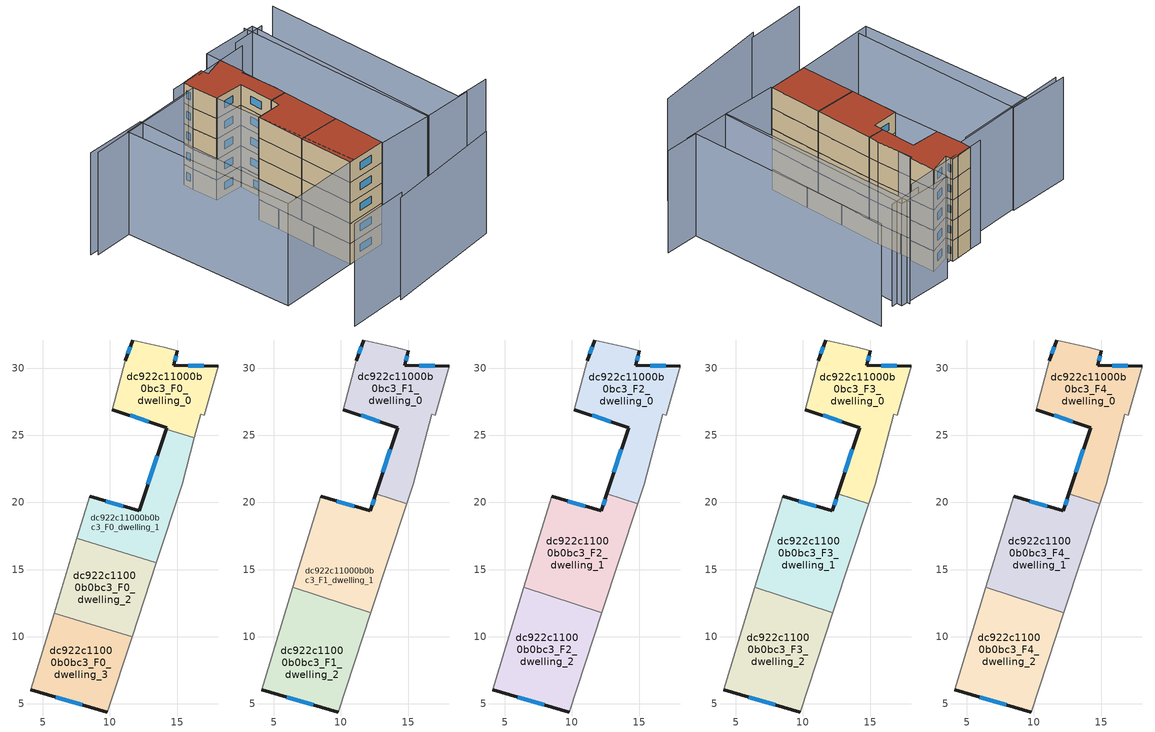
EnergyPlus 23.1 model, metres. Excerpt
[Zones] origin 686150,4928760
dc922c11000b0bc3_F0_dwelling_0
 floor ground (EU_floor_Construction): 18.07,30.13 17.03,26.47 16.75,26.55 16.28,24.8 14.17,25.45 14.21,25.56 10.18,26.91 11.12,30.56 11.71,32.09 14.04,31.55 15.02,31.28 14.75,30.21 z0
 wall outside (EU_wall_Construction): 18.07,30.13 14.75,30.21 15.02,31.28 / 10.18,26.91 14.21,25.56 14.17,25.45 / 11.71,32.09 11.12,30.56 z0:3
 wall adiabatic (EU_wall_Construction): 15.02,31.28 14.04,31.55 11.71,32.09 / 16.28,24.8 16.75,26.55 17.03,26.47 18.07,30.13 / 11.12,30.56 10.18,26.91 z0:3
 wall to dc922c11000b0bc3_F0_dwelling_1 (EU_wall_Construction): 14.17,25.45 16.28,24.8 z0:3
 window (EU_Window_Construction): 14.84,30.56 14.93,30.93 / 16.99,30.16 15.83,30.18 / 11.49,26.47 12.9,26 / 11.52,31.59 11.31,31.06 z0.98:2.02
dc922c11000b0bc3_F0_dwelling_1
 floor ground (EU_floor_Construction): 16.28,24.8 15.37,21.36 13.45,15.51 7.53,17.32 8.48,20.44 12.18,19.37 14.17,25.45 z0
 wall outside (EU_wall_Construction): 14.17,25.45 12.18,19.37 8.48,20.44 z0:3
 wall adiabatic (EU_wall_Construction): 13.45,15.51 15.37,21.36 16.28,24.8 / 8.48,20.44 7.53,17.32 z0:3
 wall to dc922c11000b0bc3_F0_dwelling_2 (EU_wall_Construction): 7.53,17.32 13.45,15.51 z0:3
 window (EU_Window_Construction): 10.98,19.72 9.68,20.09 / 13.52,23.47 12.83,21.35 z0.98:2.02
dc922c11000b0bc3_F0_dwelling_2
 floor ground (EU_floor_Construction): 13.45,15.51 11.64,9.98 5.83,11.75 7.53,17.32 z0
 wall adiabatic (EU_wall_Construction): 11.64,9.98 13.45,15.51 / 7.53,17.32 5.83,11.75 z0:3
 wall to dc922c11000b0bc3_F0_dwelling_3 (EU_wall_Construction): 5.83,11.75 11.64,9.98 z0:3
dc922c11000b0bc3_F0_dwelling_3
 floor ground (EU_floor_Construction): 11.64,9.98 9.81,4.39 4.09,6.03 5.83,11.75 z0
 wall outside (EU_wall_Construction): 4.09,6.03 9.81,4.39 z0:3
 wall adiabatic (EU_wall_Construction): 9.81,4.39 11.64,9.98 / 5.83,11.75 4.09,6.03 z0:3
 window (EU_Window_Construction): 5.95,5.5 7.95,4.93 z0.98:2.02
dc922c11000b0bc3_F1_dwelling_0
 floor to dc922c11000b0bc3_F0_dwelling_0 (EU_floor_Construction): 18.07,30.13 17.03,26.47 16.75,26.55 16.28,24.8 14.17,25.45 14.21,25.56 10.18,26.91 11.12,30.56 11.71,32.09 14.04,31.55 15.02,31.28 14.75,30.21 z3
 floor to dc922c11000b0bc3_F0_dwelling_1 (EU_floor_Construction): 16.28,24.8 15.37,21.36 14.89,19.89 12.6,20.64 14.17,25.45 z3
 wall outside (EU_wall_Construction): 18.07,30.13 14.75,30.21 15.02,31.28 / 10.18,26.91 14.21,25.56 12.6,20.64 / 11.71,32.09 11.12,30.56 z3:6
 wall adiabatic (EU_wall_Construction): 15.02,31.28 14.04,31.55 11.71,32.09 / 14.89,19.89 15.37,21.36 16.75,26.55 17.03,26.47 18.07,30.13 / 11.12,30.56 10.18,26.91 z3:6
 wall to dc922c11000b0bc3_F1_dwelling_1 (EU_wall_Construction): 12.6,20.64 14.89,19.89 z3:6
 window (EU_Window_Construction): 14.84,30.56 14.93,30.93 / 16.99,30.16 15.83,30.18 / 13.69,23.96 13.12,22.24 / 11.49,26.47 12.9,26 / 11.52,31.59 11.31,31.06 z3.98:5.02
dc922c11000b0bc3_F1_dwelling_1
 floor to dc922c11000b0bc3_F0_dwelling_1 (EU_floor_Construction): 14.89,19.89 13.45,15.51 7.53,17.32 8.48,20.44 12.18,19.37 12.6,20.64 z3
 floor to dc922c11000b0bc3_F0_dwelling_2 (EU_floor_Construction): 13.45,15.51 12.23,11.78 6.42,13.68 7.53,17.32 z3
 wall outside (EU_wall_Construction): 12.6,20.64 12.18,19.37 8.48,20.44 z3:6
 wall to dc922c11000b0bc3_F1_dwelling_2 (EU_wall_Construction): 6.42,13.68 12.23,11.78 z3:6
 wall adiabatic (EU_wall_Construction): 8.48,20.44 6.42,13.68 / 12.23,11.78 14.89,19.89 z3:6
 window (EU_Window_Construction): 10.98,19.72 9.68,20.09 / 12.46,20.23 12.32,19.78 z3.98:5.02
dc922c11000b0bc3_F1_dwelling_2
 floor to dc922c11000b0bc3_F0_dwelling_3 (EU_floor_Construction): 11.64,9.98 9.81,4.39 4.09,6.03 5.83,11.75 z3
 floor to dc922c11000b0bc3_F0_dwelling_2 (EU_floor_Construction): 12.23,11.78 11.64,9.98 5.83,11.75 6.42,13.68 z3
 wall outside (EU_wall_Construction): 4.09,6.03 9.81,4.39 z3:6
 wall adiabatic (EU_wall_Construction): 9.81,4.39 12.23,11.78 / 6.42,13.68 4.09,6.03 z3:6
 window (EU_Window_Construction): 5.95,5.5 7.95,4.93 z3.98:5.02
dc922c11000b0bc3_F2_dwelling_0
 floor to dc922c11000b0bc3_F1_dwelling_0 (EU_floor_Construction): 18.07,30.13 17.03,26.47 16.75,26.55 15.37,21.36 14.89,19.89 12.6,20.64 14.21,25.56 10.18,26.91 11.12,30.56 11.71,32.09 14.04,31.55 15.02,31.28 14.75,30.21 z6
 wall outside (EU_wall_Construction): 18.07,30.13 14.75,30.21 15.02,31.28 / 10.18,26.91 14.21,25.56 12.6,20.64 / 11.71,32.09 11.12,30.56 z6:9
 wall adiabatic (EU_wall_Construction): 15.02,31.28 14.04,31.55 11.71,32.09 / 14.89,19.89 15.37,21.36 16.75,26.55 17.03,26.47 18.07,30.13 / 11.12,30.56 10.18,26.91 z6:9
 wall to dc922c11000b0bc3_F2_dwelling_1 (EU_wall_Construction): 12.6,20.64 14.89,19.89 z6:9
 window (EU_Window_Construction): 14.84,30.56 14.93,30.93 / 16.99,30.16 15.83,30.18 / 13.69,23.96 13.12,22.24 / 11.49,26.47 12.9,26 / 11.52,31.59 11.31,31.06 z6.98:8.02
dc922c11000b0bc3_F2_dwelling_1
 floor to dc922c11000b0bc3_F1_dwelling_1 (EU_floor_Construction): 14.89,19.89 12.23,11.78 6.42,13.68 8.48,20.44 12.18,19.37 12.6,20.64 z6
 wall outside (EU_wall_Construction): 12.6,20.64 12.18,19.37 8.48,20.44 z6:9
 wall to dc922c11000b0bc3_F2_dwelling_2 (EU_wall_Construction): 6.42,13.68 12.23,11.78 z6:9
 wall adiabatic (EU_wall_Construction): 8.48,20.44 6.42,13.68 / 12.23,11.78 14.89,19.89 z6:9
 window (EU_Window_Construction): 10.98,19.72 9.68,20.09 / 12.46,20.23 12.32,19.78 z6.98:8.02
dc922c11000b0bc3_F2_dwelling_2
 floor to dc922c11000b0bc3_F1_dwelling_2 (EU_floor_Construction): 12.23,11.78 9.81,4.39 4.09,6.03 6.42,13.68 z6
 wall outside (EU_wall_Construction): 4.09,6.03 9.81,4.39 z6:9
 wall adiabatic (EU_wall_Construction): 9.81,4.39 12.23,11.78 / 6.42,13.68 4.09,6.03 z6:9
 window (EU_Window_Construction): 5.95,5.5 7.95,4.93 z6.98:8.02
dc922c11000b0bc3_F3_dwelling_0
 floor to dc922c11000b0bc3_F2_dwelling_0 (EU_floor_Construction): 18.07,30.13 17.03,26.47 16.75,26.55 15.37,21.36 14.89,19.89 12.6,20.64 14.21,25.56 10.18,26.91 11.12,30.56 11.71,32.09 14.04,31.55 15.02,31.28 14.75,30.21 z9
 wall outside (EU_wall_Construction): 18.07,30.13 14.75,30.21 15.02,31.28 / 10.18,26.91 14.21,25.56 12.6,20.64 / 11.71,32.09 11.12,30.56 z9:12
 wall adiabatic (EU_wall_Construction): 15.02,31.28 14.04,31.55 11.71,32.09 / 14.89,19.89 15.37,21.36 16.75,26.55 17.03,26.47 18.07,30.13 / 11.12,30.56 10.18,26.91 z9:12
 wall to dc922c11000b0bc3_F3_dwelling_1 (EU_wall_Construction): 12.6,20.64 14.89,19.89 z9:12
 window (EU_Window_Construction): 14.84,30.56 14.93,30.93 / 16.99,30.16 15.83,30.18 / 13.69,23.96 13.12,22.24 / 11.49,26.47 12.9,26 / 11.52,31.59 11.31,31.06 z9.98:11.02
dc922c11000b0bc3_F3_dwelling_1
 floor to dc922c11000b0bc3_F2_dwelling_1 (EU_floor_Construction): 14.89,19.89 12.23,11.78 6.42,13.68 8.48,20.44 12.18,19.37 12.6,20.64 z9
 wall outside (EU_wall_Construction): 12.6,20.64 12.18,19.37 8.48,20.44 z9:12
 wall to dc922c11000b0bc3_F3_dwelling_2 (EU_wall_Construction): 6.42,13.68 12.23,11.78 z9:12
 wall adiabatic (EU_wall_Construction): 8.48,20.44 6.42,13.68 / 12.23,11.78 14.89,19.89 z9:12
 window (EU_Window_Construction): 10.98,19.72 9.68,20.09 / 12.46,20.23 12.32,19.78 z9.98:11.02
dc922c11000b0bc3_F3_dwelling_2
 floor to dc922c11000b0bc3_F2_dwelling_2 (EU_floor_Construction): 12.23,11.78 9.81,4.39 4.09,6.03 6.42,13.68 z9
 wall outside (EU_wall_Construction): 4.09,6.03 9.81,4.39 z9:12
 wall adiabatic (EU_wall_Construction): 9.81,4.39 12.23,11.78 / 6.42,13.68 4.09,6.03 z9:12
 window (EU_Window_Construction): 5.95,5.5 7.95,4.93 z9.98:11.02
dc922c11000b0bc3_F4_dwelling_0
 floor to dc922c11000b0bc3_F3_dwelling_0 (EU_floor_Construction): 18.07,30.13 17.03,26.47 16.75,26.55 15.37,21.36 14.89,19.89 12.6,20.64 14.21,25.56 10.18,26.91 11.12,30.56 11.71,32.09 14.04,31.55 15.02,31.28 14.75,30.21 z12
 wall outside (EU_wall_Construction): 18.07,30.13 14.75,30.21 15.02,31.28 / 10.18,26.91 14.21,25.56 12.6,20.64 / 11.71,32.09 11.12,30.56 z12:15
 wall adiabatic (EU_wall_Construction): 15.02,31.28 14.04,31.55 11.71,32.09 / 14.89,19.89 15.37,21.36 16.75,26.55 17.03,26.47 18.07,30.13 / 11.12,30.56 10.18,26.91 z12:15
 wall to dc922c11000b0bc3_F4_dwelling_1 (EU_wall_Construction): 12.6,20.64 14.89,19.89 z12:15
 window (EU_Window_Construction): 14.84,30.56 14.93,30.93 / 16.99,30.16 15.83,30.18 / 13.69,23.96 13.12,22.24 / 11.49,26.47 12.9,26 / 11.52,31.59 11.31,31.06 z12.98:14.02
 roof outside (EU_roof_Construction): 15.37,21.36 16.75,26.55 17.03,26.47 18.07,30.13 14.75,30.21 15.02,31.28 14.04,31.55 11.71,32.09 11.12,30.56 10.18,26.91 14.21,25.56 12.6,20.64 14.89,19.89 z15
dc922c11000b0bc3_F4_dwelling_1
 floor to dc922c11000b0bc3_F3_dwelling_1 (EU_floor_Construction): 14.89,19.89 12.23,11.78 6.42,13.68 8.48,20.44 12.18,19.37 12.6,20.64 z12
 wall outside (EU_wall_Construction): 12.6,20.64 12.18,19.37 8.48,20.44 z12:15
 wall to dc922c11000b0bc3_F4_dwelling_2 (EU_wall_Construction): 6.42,13.68 12.23,11.78 z12:15
 wall adiabatic (EU_wall_Construction): 8.48,20.44 6.42,13.68 / 12.23,11.78 14.89,19.89 z12:15
 window (EU_Window_Construction): 10.98,19.72 9.68,20.09 / 12.46,20.23 12.32,19.78 z12.98:14.02
 roof outside (EU_roof_Construction): 12.23,11.78 14.89,19.89 12.6,20.64 12.18,19.37 8.48,20.44 6.42,13.68 z15
dc922c11000b0bc3_F4_dwelling_2
 floor to dc922c11000b0bc3_F3_dwelling_2 (EU_floor_Construction): 12.23,11.78 9.81,4.39 4.09,6.03 6.42,13.68 z12
 wall outside (EU_wall_Construction): 4.09,6.03 9.81,4.39 z12:15
 wall adiabatic (EU_wall_Construction): 9.81,4.39 12.23,11.78 / 6.42,13.68 4.09,6.03 z12:15
 window (EU_Window_Construction): 5.95,5.5 7.95,4.93 z12.98:14.02
 roof outside (EU_roof_Construction): 9.81,4.39 12.23,11.78 6.42,13.68 4.09,6.03 z15
shading: -0.47,-2.98 17.45,-6.21 / -8.18,-0.33 0.66,-2.57 / 27.99,-1.26 23.13,0.19 / 23.13,0.19 31.86,29.42 / 24.52,-0.3 17.5,1.75 / 17.5,1.75 25.9,30.49 / -7.4,35.83 1.44,33.22 / 1.44,33.22 -5.76,8.86 / 27.33,28.79 22.46,30.03 / 22.21,29.07 13.95,31.19 / 14,31.4 9.76,32.59 / 9.86,30.63 -6.94,35.04 / 9.76,4.23 18.77,32.3 / 18.77,32.3 26.68,29.76 / 26.68,29.76 17.67,1.7 / 17.67,1.7 9.76,4.23 / 11.12,30.56 4.76,5.86 / 4.76,5.86 -7.52,9.02 / -7.52,9.02 -1.16,33.72 / -1.16,33.72 11.12,30.56 z0:15
[Building]
EU S2 Campaign: North Axis=0; Terrain=City; Solar Distribution=FullExterior
[Site:Location]
Bologna: Latitude=44.5; Longitude=11.25; Time Zone=1; Elevation=37
[SizingPeriod:WeatherFileDays]
AnnualSizingPeriod: Begin Month=1; Begin Day of Month=1; End Month=12; End Day of Month=31; Day of Week for Start Day=Monday; Use Weather File Daylight Saving Period=No; Use Weather File Rain and Snow Indicators=No
[MATERIAL]
EU_InternalMass_Material: Roughness=MediumRough; Thickness=0.1; Conductivity=1; Density=1800; Specific Heat=900; Thermal Absorptance=0.9; Solar Absorptance=0.7; Visible Absorptance=0.7
[MATERIAL:NOMASS] Roughness=MediumRough; Thermal Absorptance=0.9; Solar Absorptance=0.7; Visible Absorptance=0.7
Name | Thermal Resistance
EU_wall_NoMass | 0.905828
EU_roof_NoMass | 0.37593
EU_floor_NoMass | 0.67114
[WINDOWMATERIAL:SIMPLEGLAZINGSYSTEM]
EU_Window_SimpleGlazing: UFactor=4.52486; Solar Heat Gain Coefficient=0.85; Visible Transmittance=0.85
[CONSTRUCTION]
EU_wall_Construction: EU_wall_NoMass
EU_roof_Construction: EU_roof_NoMass
EU_floor_Construction: EU_floor_NoMass
EU_InternalMass_Construction: EU_InternalMass_Material
EU_Window_Construction: EU_Window_SimpleGlazing
[ZONE] Type=1; Multiplier=1; Ceiling Height=autocalculate; Floor Area=autocalculate; Part of Total Floor Area=Yes
Name | Volume
dc922c11000b0bc3_F0_dwelling_0 | 106.951
dc922c11000b0bc3_F1_dwelling_0; dc922c11000b0bc3_F2_dwelling_0; dc922c11000b0bc3_F3_dwelling_0; dc922c11000b0bc3_F4_dwelling_0 | 142.602
dc922c11000b0bc3_F0_dwelling_1 | 106.948
dc922c11000b0bc3_F1_dwelling_1; dc922c11000b0bc3_F2_dwelling_1; dc922c11000b0bc3_F3_dwelling_1; dc922c11000b0bc3_F4_dwelling_1 | 142.605
dc922c11000b0bc3_F0_dwelling_2 | 106.959
dc922c11000b0bc3_F1_dwelling_2; dc922c11000b0bc3_F2_dwelling_2; dc922c11000b0bc3_F3_dwelling_2; dc922c11000b0bc3_F4_dwelling_2 | 142.603
dc922c11000b0bc3_F0_dwelling_3 | 106.949
[INTERNALMASS] Construction=EU_InternalMass_Construction
Name | Zone or ZoneList | Surface Area
dc922c11000b0bc3_F0_dwelling_0_EU_InternalMass | dc922c11000b0bc3_F0_dwelling_0 | 35.6508
dc922c11000b0bc3_F0_dwelling_1_EU_InternalMass | dc922c11000b0bc3_F0_dwelling_1 | 35.6496
dc922c11000b0bc3_F0_dwelling_2_EU_InternalMass | dc922c11000b0bc3_F0_dwelling_2 | 35.6529
dc922c11000b0bc3_F0_dwelling_3_EU_InternalMass | dc922c11000b0bc3_F0_dwelling_3 | 35.6496
dc922c11000b0bc3_F1_dwelling_0_EU_InternalMass | dc922c11000b0bc3_F1_dwelling_0 | 47.5344
dc922c11000b0bc3_F1_dwelling_1_EU_InternalMass | dc922c11000b0bc3_F1_dwelling_1 | 47.5351
dc922c11000b0bc3_F1_dwelling_2_EU_InternalMass | dc922c11000b0bc3_F1_dwelling_2 | 47.534
dc922c11000b0bc3_F2_dwelling_0_EU_InternalMass | dc922c11000b0bc3_F2_dwelling_0 | 47.5344
dc922c11000b0bc3_F2_dwelling_1_EU_InternalMass | dc922c11000b0bc3_F2_dwelling_1 | 47.5351
dc922c11000b0bc3_F2_dwelling_2_EU_InternalMass | dc922c11000b0bc3_F2_dwelling_2 | 47.534
dc922c11000b0bc3_F3_dwelling_0_EU_InternalMass | dc922c11000b0bc3_F3_dwelling_0 | 47.5344
dc922c11000b0bc3_F3_dwelling_1_EU_InternalMass | dc922c11000b0bc3_F3_dwelling_1 | 47.5351
dc922c11000b0bc3_F3_dwelling_2_EU_InternalMass | dc922c11000b0bc3_F3_dwelling_2 | 47.534
dc922c11000b0bc3_F4_dwelling_0_EU_InternalMass | dc922c11000b0bc3_F4_dwelling_0 | 47.5344
dc922c11000b0bc3_F4_dwelling_1_EU_InternalMass | dc922c11000b0bc3_F4_dwelling_1 | 47.5351
dc922c11000b0bc3_F4_dwelling_2_EU_InternalMass | dc922c11000b0bc3_F4_dwelling_2 | 47.534
[OTHEREQUIPMENT] Fuel Type=Electricity; Design Level Calculation Method=Watts/Area; Power per Zone Floor Area=1; Fraction Latent=0; Fraction Radiant=0; Fraction Lost=0; Carbon Dioxide Generation Rate=0; EndUse Subcategory=EU_Step8_InternalGains
Name | Zone or ZoneList or Space or SpaceList | Schedule
EU_Step8_InternalGain_dc922c11000b0bc3_F0_dwelling_0_f000 | dc922c11000b0bc3_F0_dwelling_0 | EU_Step8_GainSchedule_dc922c11000b0bc3_F0_dwelling_0_f000
EU_Step8_InternalGain_dc922c11000b0bc3_F0_dwelling_1_f000 | dc922c11000b0bc3_F0_dwelling_1 | EU_Step8_GainSchedule_dc922c11000b0bc3_F0_dwelling_1_f000
EU_Step8_InternalGain_dc922c11000b0bc3_F0_dwelling_2_f000 | dc922c11000b0bc3_F0_dwelling_2 | EU_Step8_GainSchedule_dc922c11000b0bc3_F0_dwelling_2_f000
EU_Step8_InternalGain_dc922c11000b0bc3_F0_dwelling_3_f000 | dc922c11000b0bc3_F0_dwelling_3 | EU_Step8_GainSchedule_dc922c11000b0bc3_F0_dwelling_3_f000
EU_Step8_InternalGain_dc922c11000b0bc3_F1_dwelling_0_f000 | dc922c11000b0bc3_F1_dwelling_0 | EU_Step8_GainSchedule_dc922c11000b0bc3_F1_dwelling_0_f000
EU_Step8_InternalGain_dc922c11000b0bc3_F1_dwelling_1_f000 | dc922c11000b0bc3_F1_dwelling_1 | EU_Step8_GainSchedule_dc922c11000b0bc3_F1_dwelling_1_f000
EU_Step8_InternalGain_dc922c11000b0bc3_F1_dwelling_2_f000 | dc922c11000b0bc3_F1_dwelling_2 | EU_Step8_GainSchedule_dc922c11000b0bc3_F1_dwelling_2_f000
EU_Step8_InternalGain_dc922c11000b0bc3_F2_dwelling_0_f000 | dc922c11000b0bc3_F2_dwelling_0 | EU_Step8_GainSchedule_dc922c11000b0bc3_F2_dwelling_0_f000
EU_Step8_InternalGain_dc922c11000b0bc3_F2_dwelling_1_f000 | dc922c11000b0bc3_F2_dwelling_1 | EU_Step8_GainSchedule_dc922c11000b0bc3_F2_dwelling_1_f000
EU_Step8_InternalGain_dc922c11000b0bc3_F2_dwelling_2_f000 | dc922c11000b0bc3_F2_dwelling_2 | EU_Step8_GainSchedule_dc922c11000b0bc3_F2_dwelling_2_f000
EU_Step8_InternalGain_dc922c11000b0bc3_F3_dwelling_0_f000 | dc922c11000b0bc3_F3_dwelling_0 | EU_Step8_GainSchedule_dc922c11000b0bc3_F3_dwelling_0_f000
EU_Step8_InternalGain_dc922c11000b0bc3_F3_dwelling_1_f000 | dc922c11000b0bc3_F3_dwelling_1 | EU_Step8_GainSchedule_dc922c11000b0bc3_F3_dwelling_1_f000
EU_Step8_InternalGain_dc922c11000b0bc3_F3_dwelling_2_f000 | dc922c11000b0bc3_F3_dwelling_2 | EU_Step8_GainSchedule_dc922c11000b0bc3_F3_dwelling_2_f000
EU_Step8_InternalGain_dc922c11000b0bc3_F4_dwelling_0_f000 | dc922c11000b0bc3_F4_dwelling_0 | EU_Step8_GainSchedule_dc922c11000b0bc3_F4_dwelling_0_f000
EU_Step8_InternalGain_dc922c11000b0bc3_F4_dwelling_1_f000 | dc922c11000b0bc3_F4_dwelling_1 | EU_Step8_GainSchedule_dc922c11000b0bc3_F4_dwelling_1_f000
EU_Step8_InternalGain_dc922c11000b0bc3_F4_dwelling_2_f000 | dc922c11000b0bc3_F4_dwelling_2 | EU_Step8_GainSchedule_dc922c11000b0bc3_F4_dwelling_2_f000
[ZONEVENTILATION:DESIGNFLOWRATE] Schedule=EU_AlwaysOn; Design Flow Rate Calculation Method=AirChanges/Hour; Air Changes per Hour=0.73129; Ventilation Type=Natural; Fan Pressure Rise=0; Fan Total Efficiency=1; Constant Term Coefficient=1; Temperature Term Coefficient=0; Velocity Term Coefficient=0; Velocity Squared Term Coefficient=0; Minimum Indoor Temperature=-100; Maximum Indoor Temperature=100; Delta Temperature=-100; Minimum Outdoor Temperature=-100; Maximum Outdoor Temperature=100; Maximum Wind Speed=40
Name | Zone or ZoneList or Space or SpaceList
EU_ConstantAir_dc922c11000b0bc3_F0_dwelling_0 | dc922c11000b0bc3_F0_dwelling_0
EU_ConstantAir_dc922c11000b0bc3_F0_dwelling_1 | dc922c11000b0bc3_F0_dwelling_1
EU_ConstantAir_dc922c11000b0bc3_F0_dwelling_2 | dc922c11000b0bc3_F0_dwelling_2
EU_ConstantAir_dc922c11000b0bc3_F0_dwelling_3 | dc922c11000b0bc3_F0_dwelling_3
EU_ConstantAir_dc922c11000b0bc3_F1_dwelling_0 | dc922c11000b0bc3_F1_dwelling_0
EU_ConstantAir_dc922c11000b0bc3_F1_dwelling_1 | dc922c11000b0bc3_F1_dwelling_1
EU_ConstantAir_dc922c11000b0bc3_F1_dwelling_2 | dc922c11000b0bc3_F1_dwelling_2
EU_ConstantAir_dc922c11000b0bc3_F2_dwelling_0 | dc922c11000b0bc3_F2_dwelling_0
EU_ConstantAir_dc922c11000b0bc3_F2_dwelling_1 | dc922c11000b0bc3_F2_dwelling_1
EU_ConstantAir_dc922c11000b0bc3_F2_dwelling_2 | dc922c11000b0bc3_F2_dwelling_2
EU_ConstantAir_dc922c11000b0bc3_F3_dwelling_0 | dc922c11000b0bc3_F3_dwelling_0
EU_ConstantAir_dc922c11000b0bc3_F3_dwelling_1 | dc922c11000b0bc3_F3_dwelling_1
EU_ConstantAir_dc922c11000b0bc3_F3_dwelling_2 | dc922c11000b0bc3_F3_dwelling_2
EU_ConstantAir_dc922c11000b0bc3_F4_dwelling_0 | dc922c11000b0bc3_F4_dwelling_0
EU_ConstantAir_dc922c11000b0bc3_F4_dwelling_1 | dc922c11000b0bc3_F4_dwelling_1
EU_ConstantAir_dc922c11000b0bc3_F4_dwelling_2 | dc922c11000b0bc3_F4_dwelling_2
[HVACTEMPLATE:THERMOSTAT] Constant Heating Setpoint=20; Constant Cooling Setpoint=50
EU_HeatOnly_dc922c11000b0bc3_F0_dwelling_0; EU_HeatOnly_dc922c11000b0bc3_F0_dwelling_1; EU_HeatOnly_dc922c11000b0bc3_F0_dwelling_2; EU_HeatOnly_dc922c11000b0bc3_F0_dwelling_3; EU_HeatOnly_dc922c11000b0bc3_F1_dwelling_0; EU_HeatOnly_dc922c11000b0bc3_F1_dwelling_1; EU_HeatOnly_dc922c11000b0bc3_F1_dwelling_2; EU_HeatOnly_dc922c11000b0bc3_F2_dwelling_0; EU_HeatOnly_dc922c11000b0bc3_F2_dwelling_1; EU_HeatOnly_dc922c11000b0bc3_F2_dwelling_2; EU_HeatOnly_dc922c11000b0bc3_F3_dwelling_0; EU_HeatOnly_dc922c11000b0bc3_F3_dwelling_1; EU_HeatOnly_dc922c11000b0bc3_F3_dwelling_2; EU_HeatOnly_dc922c11000b0bc3_F4_dwelling_0; EU_HeatOnly_dc922c11000b0bc3_F4_dwelling_1; EU_HeatOnly_dc922c11000b0bc3_F4_dwelling_2
[HVACTEMPLATE:ZONE:IDEALLOADSAIRSYSTEM] System Availability Schedule=EU_AlwaysOn; Maximum Heating Supply Air Temperature=50; Minimum Cooling Supply Air Temperature=13; Maximum Heating Supply Air Humidity Ratio=0.0156; Minimum Cooling Supply Air Humidity Ratio=0.0077; Heating Limit=NoLimit; Cooling Limit=NoLimit; Heating Availability Schedule=EU_AlwaysOn; Cooling Availability Schedule=EU_CoolingOff; Dehumidification Control Type=ConstantSensibleHeatRatio; Cooling Sensible Heat Ratio=0.7; Dehumidification Setpoint=60; Humidification Control Type=None; Humidification Setpoint=30; Outdoor Air Method=None; Outdoor Air Flow Rate per Person=0.00944; Outdoor Air Flow Rate per Zone Floor Area=0; Outdoor Air Flow Rate per Zone=0; Demand Controlled Ventilation Type=None; Outdoor Air Economizer Type=NoEconomizer; Heat Recovery Type=None; Sensible Heat Recovery Effectiveness=0.7; Latent Heat Recovery Effectiveness=0.65
Name | Template Thermostat
dc922c11000b0bc3_F0_dwelling_0 | EU_HeatOnly_dc922c11000b0bc3_F0_dwelling_0
dc922c11000b0bc3_F0_dwelling_1 | EU_HeatOnly_dc922c11000b0bc3_F0_dwelling_1
dc922c11000b0bc3_F0_dwelling_2 | EU_HeatOnly_dc922c11000b0bc3_F0_dwelling_2
dc922c11000b0bc3_F0_dwelling_3 | EU_HeatOnly_dc922c11000b0bc3_F0_dwelling_3
dc922c11000b0bc3_F1_dwelling_0 | EU_HeatOnly_dc922c11000b0bc3_F1_dwelling_0
dc922c11000b0bc3_F1_dwelling_1 | EU_HeatOnly_dc922c11000b0bc3_F1_dwelling_1
dc922c11000b0bc3_F1_dwelling_2 | EU_HeatOnly_dc922c11000b0bc3_F1_dwelling_2
dc922c11000b0bc3_F2_dwelling_0 | EU_HeatOnly_dc922c11000b0bc3_F2_dwelling_0
dc922c11000b0bc3_F2_dwelling_1 | EU_HeatOnly_dc922c11000b0bc3_F2_dwelling_1
dc922c11000b0bc3_F2_dwelling_2 | EU_HeatOnly_dc922c11000b0bc3_F2_dwelling_2
dc922c11000b0bc3_F3_dwelling_0 | EU_HeatOnly_dc922c11000b0bc3_F3_dwelling_0
dc922c11000b0bc3_F3_dwelling_1 | EU_HeatOnly_dc922c11000b0bc3_F3_dwelling_1
dc922c11000b0bc3_F3_dwelling_2 | EU_HeatOnly_dc922c11000b0bc3_F3_dwelling_2
dc922c11000b0bc3_F4_dwelling_0 | EU_HeatOnly_dc922c11000b0bc3_F4_dwelling_0
dc922c11000b0bc3_F4_dwelling_1 | EU_HeatOnly_dc922c11000b0bc3_F4_dwelling_1
dc922c11000b0bc3_F4_dwelling_2 | EU_HeatOnly_dc922c11000b0bc3_F4_dwelling_2
[SIZING:ZONE] Zone Cooling Design Supply Air Temperature Input Method=SupplyAirTemperature; Zone Cooling Design Supply Air Temperature=13; Zone Heating Design Supply Air Temperature Input Method=SupplyAirTemperature; Zone Heating Design Supply Air Temperature=50; Zone Cooling Design Supply Air Humidity Ratio=0.008; Zone Heating Design Supply Air Humidity Ratio=0.008; Cooling Design Air Flow Method=DesignDay; Cooling Design Air Flow Rate=0; Cooling Minimum Air Flow per Zone Floor Area=0.000762; Cooling Minimum Air Flow=0; Cooling Minimum Air Flow Fraction=0.2; Heating Design Air Flow Method=DesignDay; Heating Design Air Flow Rate=0; Heating Maximum Air Flow per Zone Floor Area=0.002032; Heating Maximum Air Flow=0.141576; Heating Maximum Air Flow Fraction=0.3; Account for Dedicated Outdoor Air System=No; Dedicated Outdoor Air System Control Strategy=NeutralSupplyAir; Dedicated Outdoor Air Low Setpoint Temperature for Design=autosize; Dedicated Outdoor Air High Setpoint Temperature for Design=autosize; Zone Load Sizing Method=Sensible Load Only No Latent Load; Zone Latent Cooling Design Supply Air Humidity Ratio Input Method=HumidityRatioDifference; Zone Cooling Design Supply Air Humidity Ratio Difference=0.005; Zone Latent Heating Design Supply Air Humidity Ratio Input Method=HumidityRatioDifference; Zone Humidification Design Supply Air Humidity Ratio Difference=0.005
dc922c11000b0bc3_F0_dwelling_0; dc922c11000b0bc3_F0_dwelling_1; dc922c11000b0bc3_F0_dwelling_2; dc922c11000b0bc3_F0_dwelling_3; dc922c11000b0bc3_F1_dwelling_0; dc922c11000b0bc3_F1_dwelling_1; dc922c11000b0bc3_F1_dwelling_2; dc922c11000b0bc3_F2_dwelling_0; dc922c11000b0bc3_F2_dwelling_1; dc922c11000b0bc3_F2_dwelling_2; dc922c11000b0bc3_F3_dwelling_0; dc922c11000b0bc3_F3_dwelling_1; dc922c11000b0bc3_F3_dwelling_2; dc922c11000b0bc3_F4_dwelling_0; dc922c11000b0bc3_F4_dwelling_1; dc922c11000b0bc3_F4_dwelling_2
[SCHEDULE:CONSTANT]
Name | Hourly Value
EU_AlwaysOn | 1
EU_CoolingOff | 0
[SCHEDULE:FILE] Column Number=1; Rows to Skip at Top=0; Number of Hours of Data=8760; Column Separator=Comma; Interpolate to Timestep=No; Minutes per Item=60; Adjust Schedule for Daylight Savings=Yes
Name | File
EU_Step8_GainSchedule_dc922c11000b0bc3_F0_dwelling_0_f000 | ../../schedules/dc922c11000b0bc3/dc922c11000b0bc3_F0_dwelling_0_f000_gain.csv
EU_Step8_GainSchedule_dc922c11000b0bc3_F0_dwelling_1_f000 | ../../schedules/dc922c11000b0bc3/dc922c11000b0bc3_F0_dwelling_1_f000_gain.csv
EU_Step8_GainSchedule_dc922c11000b0bc3_F0_dwelling_2_f000 | ../../schedules/dc922c11000b0bc3/dc922c11000b0bc3_F0_dwelling_2_f000_gain.csv
EU_Step8_GainSchedule_dc922c11000b0bc3_F0_dwelling_3_f000 | ../../schedules/dc922c11000b0bc3/dc922c11000b0bc3_F0_dwelling_3_f000_gain.csv
EU_Step8_GainSchedule_dc922c11000b0bc3_F1_dwelling_0_f000 | ../../schedules/dc922c11000b0bc3/dc922c11000b0bc3_F1_dwelling_0_f000_gain.csv
EU_Step8_GainSchedule_dc922c11000b0bc3_F1_dwelling_1_f000 | ../../schedules/dc922c11000b0bc3/dc922c11000b0bc3_F1_dwelling_1_f000_gain.csv
EU_Step8_GainSchedule_dc922c11000b0bc3_F1_dwelling_2_f000 | ../../schedules/dc922c11000b0bc3/dc922c11000b0bc3_F1_dwelling_2_f000_gain.csv
EU_Step8_GainSchedule_dc922c11000b0bc3_F2_dwelling_0_f000 | ../../schedules/dc922c11000b0bc3/dc922c11000b0bc3_F2_dwelling_0_f000_gain.csv
EU_Step8_GainSchedule_dc922c11000b0bc3_F2_dwelling_1_f000 | ../../schedules/dc922c11000b0bc3/dc922c11000b0bc3_F2_dwelling_1_f000_gain.csv
EU_Step8_GainSchedule_dc922c11000b0bc3_F2_dwelling_2_f000 | ../../schedules/dc922c11000b0bc3/dc922c11000b0bc3_F2_dwelling_2_f000_gain.csv
EU_Step8_GainSchedule_dc922c11000b0bc3_F3_dwelling_0_f000 | ../../schedules/dc922c11000b0bc3/dc922c11000b0bc3_F3_dwelling_0_f000_gain.csv
EU_Step8_GainSchedule_dc922c11000b0bc3_F3_dwelling_1_f000 | ../../schedules/dc922c11000b0bc3/dc922c11000b0bc3_F3_dwelling_1_f000_gain.csv
EU_Step8_GainSchedule_dc922c11000b0bc3_F3_dwelling_2_f000 | ../../schedules/dc922c11000b0bc3/dc922c11000b0bc3_F3_dwelling_2_f000_gain.csv
EU_Step8_GainSchedule_dc922c11000b0bc3_F4_dwelling_0_f000 | ../../schedules/dc922c11000b0bc3/dc922c11000b0bc3_F4_dwelling_0_f000_gain.csv
EU_Step8_GainSchedule_dc922c11000b0bc3_F4_dwelling_1_f000 | ../../schedules/dc922c11000b0bc3/dc922c11000b0bc3_F4_dwelling_1_f000_gain.csv
EU_Step8_GainSchedule_dc922c11000b0bc3_F4_dwelling_2_f000 | ../../schedules/dc922c11000b0bc3/dc922c11000b0bc3_F4_dwelling_2_f000_gain.csv
